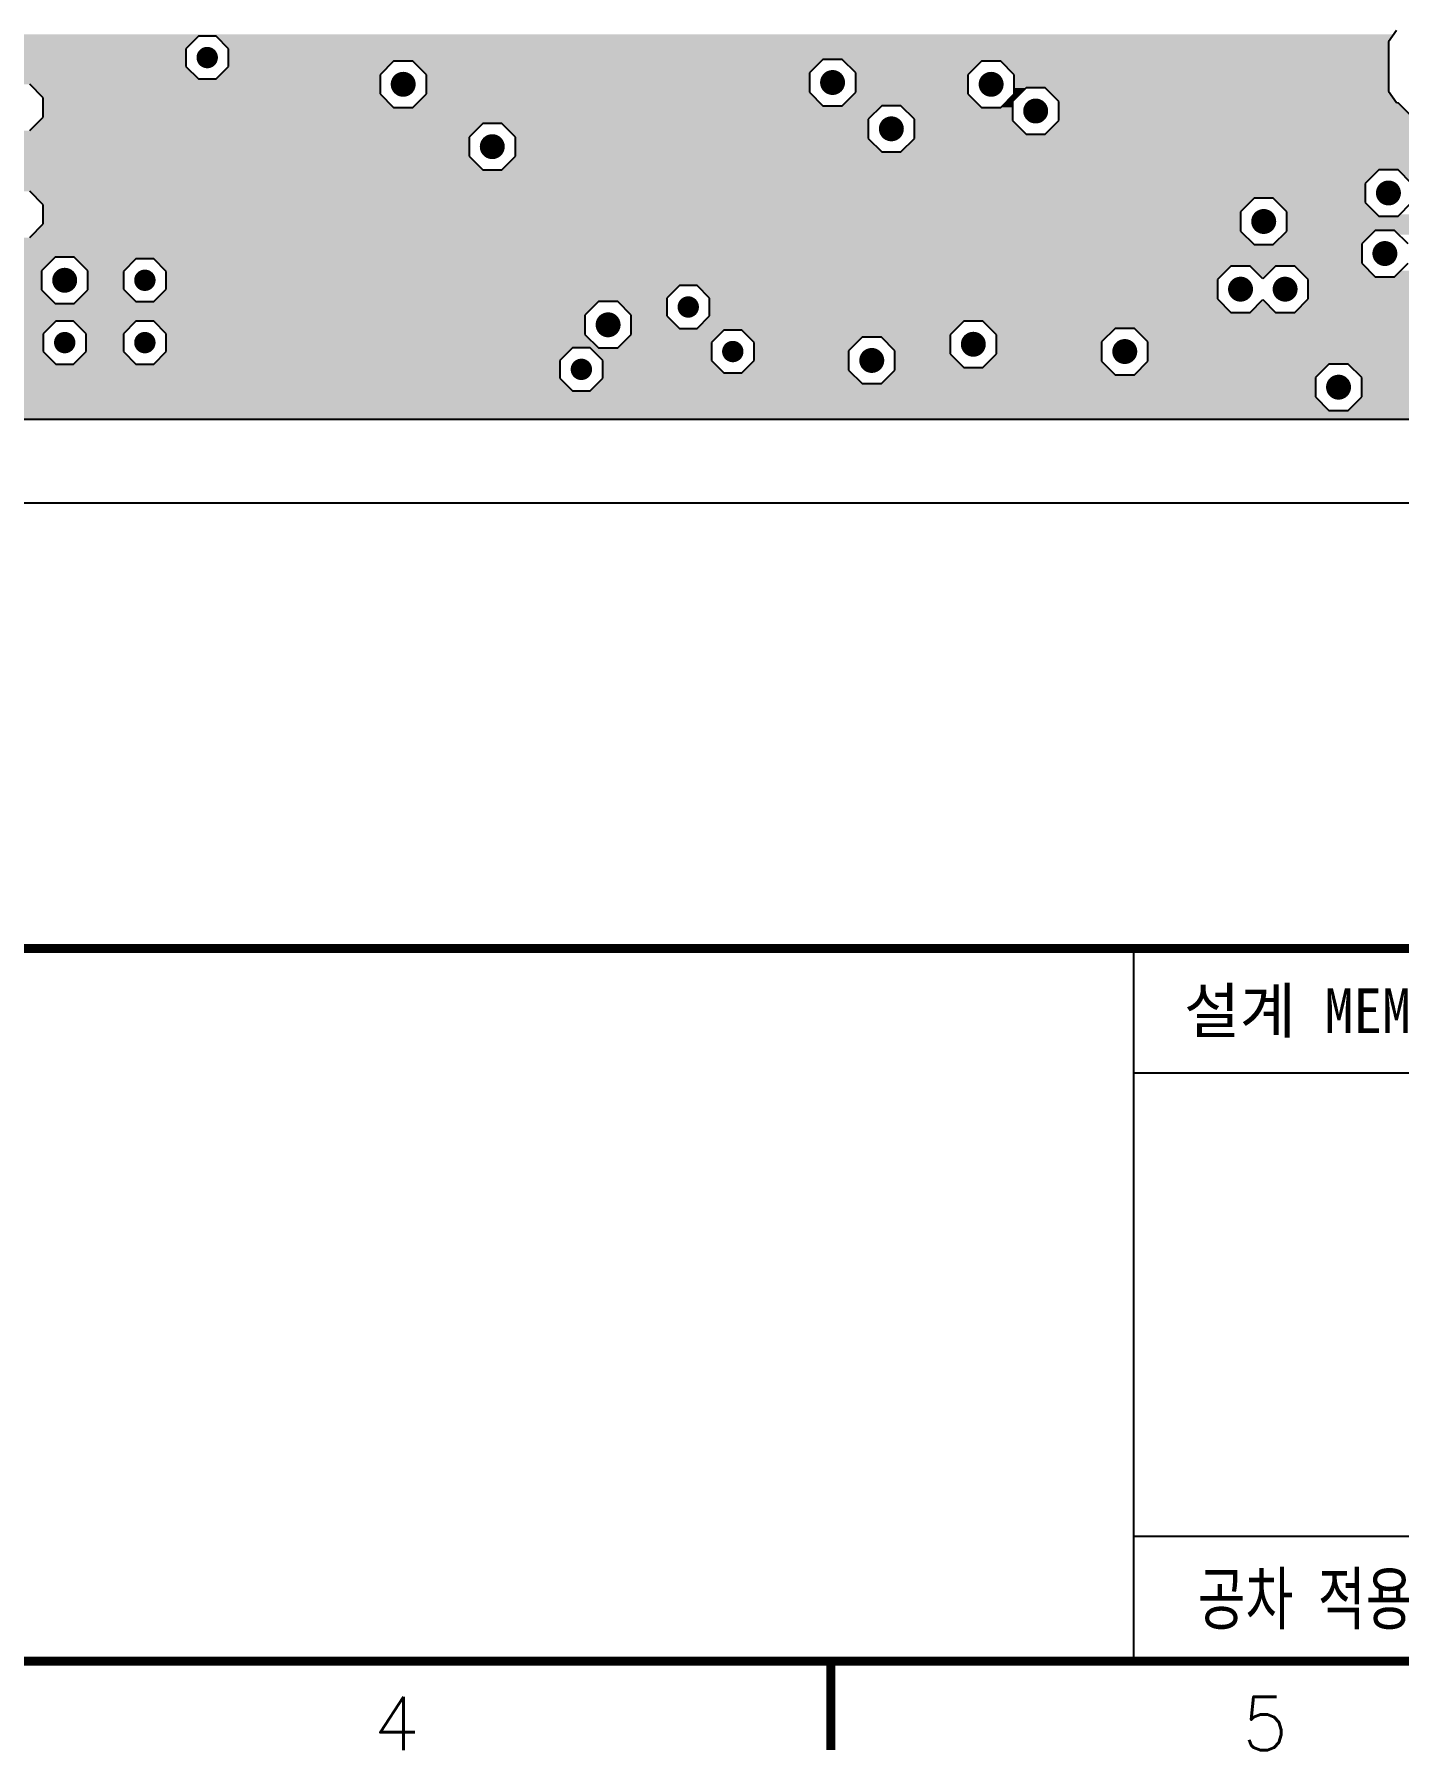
# Model space of a CAD drawing. Extents: x 295 to 953, y 10 to 290.
# Drawn here: x 642.3 to 718.8, y 9.8 to 106.3 of the extents above; entities that cross this region are included whole.
import ezdxf
from ezdxf.enums import TextEntityAlignment as Align

# ---------------------------------------------------------------- set-up
doc = ezdxf.new("R2010")
doc.units = 0
doc.header["$LTSCALE"] = 5
doc.header["$MEASUREMENT"] = 0
doc.layers.get('0').update_dxf_attribs({"linetype": 'CONTINUOUS', "lineweight": 25})
for name, color, linetype in [('18_VCC_GBR', 5, 'CONTINUOUS'), ('SHEET', 3, 'CONTINUOUS'), ('문자', 4, 'CONTINUOUS'), ('테두리', 3, 'CONTINUOUS')]:
    doc.layers.add(name, color=color, linetype=linetype)
doc.styles.get("Standard").update_dxf_attribs({"font": 'simplex.shx'})
doc.styles.add('굴림체', font='')
doc.styles.get('굴림체').set_extended_font_data('GulimChe')

# ---------------------------------------------------------------- blocks, each defined once
blk = doc.blocks.new('C')
at = {"layer": 'SHEET'}
for p, q in [((227, 55), (227, 15)), ((247, 48), (227, 48)), ((311, 22), (227, 22))]:
    blk.add_line(p, q, dxfattribs=at)
at = {"layer": '테두리', "const_width": 0.5}
for points in [[(15, 285), (15, 15), (405, 15), (405, 285), (15, 285)], [(15, 55), (405, 55)], [(210, 10), (210, 15)]]:
    blk.add_lwpolyline(points, dxfattribs=at)
at = {"layer": '문자', "style": '굴림체'}
blk.add_text('설계 MEMO', height=2.5, dxfattribs=at).set_placement((237, 51.5), align=Align.MIDDLE_CENTER)
at = {"layer": '문자', "style": '굴림체', "width": 0.75}
blk.add_text('공차 적용기준 : WMS C 40201', height=2.85, dxfattribs=at).set_placement((249, 18.5), align=Align.MIDDLE_CENTER)
at = {"layer": '문자'}
for s, p in [('4', (185.625, 11.5)), ('5', (234.375, 11.5))]:
    blk.add_text(s, height=3, dxfattribs=at).set_placement(p, align=Align.MIDDLE)

msp = doc.modelspace()

# ---------------------------------------------------------------- linework, layer by layer
for points, const_width in [([(651.678, 105, 1), (652.278, 105, 1)], 0.6), ([(686.728, 103.6, 1), (687.428, 103.6, 1)], 0.7), ([(662.628, 103.5, 1), (663.328, 103.5, 1)], 0.7), ([(695.628, 103.5, 1), (696.328, 103.5, 1)], 0.7), ([(698.128, 102, 1), (698.828, 102, 1)], 0.7), ([(690.028, 101, 1), (690.728, 101, 1)], 0.7), ([(667.628, 100, 1), (668.328, 100, 1)], 0.7), ([(717.928, 97.4, 1), (718.628, 97.4, 1)], 0.7), ([(710.928, 95.8, 1), (711.628, 95.8, 1)], 0.7), ([(717.728, 94, 1), (718.428, 94, 1)], 0.7), ([(643.628, 92.5, 1), (644.328, 92.5, 1)], 0.7), ([(648.178, 92.5, 1), (648.778, 92.5, 1)], 0.6), ([(709.628, 92, 1), (710.328, 92, 1)], 0.7), ([(712.128, 92, 1), (712.828, 92, 1)], 0.7), ([(678.678, 91, 1), (679.278, 91, 1)], 0.6), ([(674.128, 90, 1), (674.828, 90, 1)], 0.7), ([(643.678, 89, 1), (644.278, 89, 1)], 0.6), ([(648.178, 89, 1), (648.778, 89, 1)], 0.6), ([(681.178, 88.5, 1), (681.778, 88.5, 1)], 0.6), ([(694.628, 88.908, 1), (695.328, 88.908, 1)], 0.7), ([(703.128, 88.5, 1), (703.828, 88.5, 1)], 0.7), ([(672.678, 87.5, 1), (673.278, 87.5, 1)], 0.6), ([(688.928, 88, 1), (689.628, 88, 1)], 0.7), ([(715.128, 86.5, 1), (715.828, 86.5, 1)], 0.7)]:
    msp.add_lwpolyline(points, format="xyb", close=True, dxfattribs=dict(const_width=const_width))
at = {"layer": '18_VCC_GBR', "color": 7}
for p, q in [((718.736, 106.52), (718.278, 105.89)), ((651.48, 106.2), (650.778, 105.498)), ((650.778, 105.498), (650.778, 104.502)), ((652.476, 106.2), (651.48, 106.2)), ((653.178, 105.498), (652.476, 106.2)), ((653.178, 104.502), (653.178, 105.498)), ((718.278, 105.89), (718.278, 103.11)), ((650.778, 104.502), (651.48, 103.8)), ((652.476, 103.8), (653.178, 104.502)), ((662.44, 104.8), (661.678, 104.038)), ((663.516, 104.8), (662.44, 104.8)), ((664.278, 104.038), (663.516, 104.8)), ((686.54, 104.9), (685.778, 104.138)), ((687.616, 104.9), (686.54, 104.9)), ((688.378, 104.138), (687.616, 104.9)), ((695.44, 104.8), (694.678, 104.038)), ((696.516, 104.8), (695.44, 104.8)), ((697.278, 104.038), (696.516, 104.8)), ((642.778, 102.738), (642.016, 103.5)), ((651.48, 103.8), (652.476, 103.8)), ((661.678, 104.038), (661.678, 102.962)), ((664.278, 102.962), (664.278, 104.038)), ((685.778, 104.138), (685.778, 103.062)), ((688.378, 103.062), (688.378, 104.138)), ((694.678, 104.038), (694.678, 102.962)), ((697.278, 102.962), (697.278, 104.038)), ((642.778, 101.662), (642.778, 102.738)), ((661.678, 102.962), (662.44, 102.2)), ((663.516, 102.2), (664.278, 102.962)), ((685.778, 103.062), (686.54, 102.3)), ((687.616, 102.3), (688.378, 103.062)), ((694.678, 102.962), (695.44, 102.2)), ((696.516, 102.2), (697.278, 102.962)), ((697.94, 103.3), (697.178, 102.538)), ((697.178, 102.538), (697.178, 101.462)), ((699.016, 103.3), (697.94, 103.3)), ((699.778, 102.538), (699.016, 103.3)), ((699.778, 101.462), (699.778, 102.538)), ((718.278, 103.11), (718.736, 102.48)), ((718.736, 102.48), (718.816, 102.454)), ((718.816, 102.454), (718.834, 102.448)), ((718.834, 102.448), (719.564, 101.718)), ((642.016, 100.9), (642.778, 101.662)), ((662.44, 102.2), (663.516, 102.2)), ((686.54, 102.3), (687.616, 102.3)), ((689.84, 102.3), (689.078, 101.538)), ((689.078, 101.538), (689.078, 100.462)), ((690.916, 102.3), (689.84, 102.3)), ((691.678, 101.538), (690.916, 102.3)), ((691.678, 100.462), (691.678, 101.538)), ((695.44, 102.2), (696.516, 102.2)), ((697.178, 101.462), (697.94, 100.7)), ((699.016, 100.7), (699.778, 101.462)), ((667.44, 101.3), (666.678, 100.538)), ((666.678, 100.538), (666.678, 99.462)), ((668.516, 101.3), (667.44, 101.3)), ((669.278, 100.538), (668.516, 101.3)), ((669.278, 99.462), (669.278, 100.538)), ((689.078, 100.462), (689.84, 99.7)), ((690.916, 99.7), (691.678, 100.462)), ((697.94, 100.7), (699.016, 100.7)), ((666.678, 99.462), (667.44, 98.7)), ((668.516, 98.7), (669.278, 99.462)), ((689.84, 99.7), (690.916, 99.7)), ((667.44, 98.7), (668.516, 98.7)), ((717.74, 98.7), (716.978, 97.938)), ((718.816, 98.7), (717.74, 98.7)), ((719.578, 97.938), (718.816, 98.7)), ((716.978, 97.938), (716.978, 96.862)), ((642.778, 96.738), (642.016, 97.5)), ((642.778, 95.662), (642.778, 96.738)), ((710.74, 97.1), (709.978, 96.338)), ((711.816, 97.1), (710.74, 97.1)), ((712.578, 96.338), (711.816, 97.1)), ((716.978, 96.862), (717.74, 96.1)), ((718.816, 96.1), (719.578, 96.862)), ((642.016, 94.9), (642.778, 95.662)), ((709.978, 96.338), (709.978, 95.262)), ((712.578, 95.262), (712.578, 96.338)), ((717.74, 96.1), (718.816, 96.1)), ((709.978, 95.262), (710.74, 94.5)), ((711.816, 94.5), (712.578, 95.262)), ((717.54, 95.3), (716.778, 94.538)), ((718.616, 95.3), (717.54, 95.3)), ((719.378, 94.538), (718.616, 95.3)), ((643.44, 93.8), (642.678, 93.038)), ((644.516, 93.8), (643.44, 93.8)), ((645.278, 93.038), (644.516, 93.8)), ((647.98, 93.7), (647.278, 92.998)), ((648.976, 93.7), (647.98, 93.7)), ((649.678, 92.998), (648.976, 93.7)), ((710.74, 94.5), (711.816, 94.5)), ((716.778, 94.538), (716.778, 93.462)), ((642.678, 93.038), (642.678, 91.962)), ((645.278, 91.962), (645.278, 93.038)), ((647.278, 92.998), (647.278, 92.002)), ((649.678, 92.002), (649.678, 92.998)), ((709.44, 93.3), (708.678, 92.538)), ((710.516, 93.3), (709.44, 93.3)), ((711.228, 92.588), (710.516, 93.3)), ((711.94, 93.3), (711.228, 92.588)), ((713.016, 93.3), (711.94, 93.3)), ((713.778, 92.538), (713.016, 93.3)), ((716.778, 93.462), (717.54, 92.7)), ((717.54, 92.7), (718.616, 92.7)), ((718.616, 92.7), (719.378, 93.462)), ((642.678, 91.962), (643.44, 91.2)), ((644.516, 91.2), (645.278, 91.962)), ((647.278, 92.002), (647.98, 91.3)), ((648.976, 91.3), (649.678, 92.002)), ((678.48, 92.2), (677.778, 91.498)), ((679.476, 92.2), (678.48, 92.2)), ((680.178, 91.498), (679.476, 92.2)), ((708.678, 92.538), (708.678, 91.462)), ((713.778, 91.462), (713.778, 92.538)), ((643.44, 91.2), (644.516, 91.2)), ((647.98, 91.3), (648.976, 91.3)), ((673.94, 91.3), (673.178, 90.538)), ((675.016, 91.3), (673.94, 91.3)), ((675.778, 90.538), (675.016, 91.3)), ((677.778, 91.498), (677.778, 90.502)), ((680.178, 90.502), (680.178, 91.498)), ((708.678, 91.462), (709.44, 90.7)), ((710.516, 90.7), (711.228, 91.412)), ((711.228, 91.412), (711.94, 90.7)), ((713.016, 90.7), (713.778, 91.462)), ((643.48, 90.2), (642.778, 89.498)), ((644.476, 90.2), (643.48, 90.2)), ((645.178, 89.498), (644.476, 90.2)), ((647.98, 90.2), (647.278, 89.498)), ((648.976, 90.2), (647.98, 90.2)), ((649.678, 89.498), (648.976, 90.2)), ((673.178, 90.538), (673.178, 89.462)), ((675.778, 89.462), (675.778, 90.538)), ((677.778, 90.502), (678.48, 89.8)), ((678.48, 89.8), (679.476, 89.8)), ((679.476, 89.8), (680.178, 90.502)), ((694.44, 90.208), (693.678, 89.446)), ((695.516, 90.208), (694.44, 90.208)), ((696.278, 89.446), (695.516, 90.208)), ((702.94, 89.8), (702.178, 89.038)), ((704.016, 89.8), (702.94, 89.8)), ((704.778, 89.038), (704.016, 89.8)), ((709.44, 90.7), (710.516, 90.7)), ((711.94, 90.7), (713.016, 90.7)), ((642.778, 89.498), (642.778, 88.502)), ((645.178, 88.502), (645.178, 89.498)), ((647.278, 89.498), (647.278, 88.502)), ((649.678, 88.502), (649.678, 89.498)), ((673.178, 89.462), (673.94, 88.7)), ((675.016, 88.7), (675.778, 89.462)), ((680.98, 89.7), (680.278, 88.998)), ((680.278, 88.998), (680.278, 88.002)), ((681.976, 89.7), (680.98, 89.7)), ((682.678, 88.998), (681.976, 89.7)), ((682.678, 88.002), (682.678, 88.998)), ((688.74, 89.3), (687.978, 88.538)), ((689.816, 89.3), (688.74, 89.3)), ((690.578, 88.538), (689.816, 89.3)), ((693.678, 89.446), (693.678, 88.37)), ((696.278, 88.37), (696.278, 89.446)), ((702.178, 89.038), (702.178, 87.962)), ((704.778, 87.962), (704.778, 89.038)), ((642.778, 88.502), (643.48, 87.8)), ((644.476, 87.8), (645.178, 88.502)), ((647.278, 88.502), (647.98, 87.8)), ((648.976, 87.8), (649.678, 88.502)), ((672.48, 88.7), (671.778, 87.998)), ((671.778, 87.998), (671.778, 87.002)), ((673.476, 88.7), (672.48, 88.7)), ((674.178, 87.998), (673.476, 88.7)), ((673.94, 88.7), (675.016, 88.7)), ((674.178, 87.002), (674.178, 87.998)), ((680.278, 88.002), (680.98, 87.3)), ((681.976, 87.3), (682.678, 88.002)), ((687.978, 88.538), (687.978, 87.462)), ((690.578, 87.462), (690.578, 88.538)), ((693.678, 88.37), (694.44, 87.608)), ((695.516, 87.608), (696.278, 88.37)), ((702.178, 87.962), (702.94, 87.2)), ((704.016, 87.2), (704.778, 87.962)), ((643.48, 87.8), (644.476, 87.8)), ((647.98, 87.8), (648.976, 87.8)), ((671.778, 87.002), (672.48, 86.3)), ((673.476, 86.3), (674.178, 87.002)), ((680.98, 87.3), (681.976, 87.3)), ((687.978, 87.462), (688.74, 86.7)), ((689.816, 86.7), (690.578, 87.462)), ((694.44, 87.608), (695.516, 87.608)), ((702.94, 87.2), (704.016, 87.2)), ((714.94, 87.8), (714.178, 87.038)), ((714.178, 87.038), (714.178, 85.962)), ((716.016, 87.8), (714.94, 87.8)), ((716.778, 87.038), (716.016, 87.8)), ((716.778, 85.962), (716.778, 87.038)), ((672.48, 86.3), (673.476, 86.3)), ((688.74, 86.7), (689.816, 86.7)), ((714.178, 85.962), (714.94, 85.2)), ((716.016, 85.2), (716.778, 85.962)), ((714.94, 85.2), (716.016, 85.2)), ((574.56, 84.7), (778.278, 84.7)), ((557.478, 80), (807.478, 80))]:
    msp.add_line(p, q, dxfattribs=at)
for points in [[(638.978, 106.2), (638.978, 106.3), (718.503, 106.2), (718.576, 106.3)], [(638.218, 104.502), (638.978, 105.262), (650.778, 104.502), (650.778, 105.262)], [(638.978, 105.498), (638.978, 106.2), (650.778, 105.498), (651.48, 106.2)], [(638.978, 106.2), (638.978, 106.2), (651.48, 106.2), (652.476, 106.2)], [(638.978, 105.262), (638.978, 105.498), (650.778, 105.262), (650.778, 105.498)], [(652.786, 105.89), (652.476, 106.2), (718.278, 105.89), (718.503, 106.2)], [(653.178, 105.498), (652.786, 105.89), (718.278, 105.498), (718.278, 105.89)], [(653.178, 104.9), (653.178, 105.498), (718.278, 104.9), (718.278, 105.498)], [(556.678, 104), (556.678, 104.5), (651.28, 104), (650.78, 104.5)], [(638.216, 104.5), (638.218, 104.502), (650.78, 104.5), (650.778, 104.502)], [(652.714, 104.038), (653.178, 104.502), (661.678, 104.038), (662.142, 104.502)], [(653.178, 104.8), (653.178, 104.9), (686.44, 104.8), (686.54, 104.9)], [(653.178, 104.9), (653.178, 104.9), (686.54, 104.9), (687.616, 104.9)], [(653.178, 104.502), (653.178, 104.8), (662.142, 104.502), (662.44, 104.8)], [(653.178, 104.8), (653.178, 104.8), (662.44, 104.8), (663.516, 104.8)], [(664.178, 104.138), (663.516, 104.8), (685.778, 104.138), (686.44, 104.8)], [(687.716, 104.8), (687.616, 104.9), (718.278, 104.8), (718.278, 104.9)], [(688.378, 104.138), (687.716, 104.8), (694.778, 104.138), (695.44, 104.8)], [(687.716, 104.8), (687.716, 104.8), (695.44, 104.8), (696.516, 104.8)], [(697.278, 104.038), (696.516, 104.8), (718.278, 104.038), (718.278, 104.8)], [(599.776, 103.8), (599.576, 104), (651.48, 103.8), (651.28, 104)], [(600.076, 103.5), (599.776, 103.8), (661.678, 103.5), (661.678, 103.8)], [(642.554, 102.962), (642.016, 103.5), (661.678, 102.962), (661.678, 103.5)], [(652.476, 103.8), (652.714, 104.038), (661.678, 103.8), (661.678, 104.038)], [(664.278, 104.038), (664.178, 104.138), (685.778, 104.038), (685.778, 104.138)], [(664.278, 103.062), (664.278, 104.038), (685.778, 103.062), (685.778, 104.038)], [(688.378, 104.038), (688.378, 104.138), (694.678, 104.038), (694.778, 104.138)], [(688.378, 103.062), (688.378, 104.038), (694.678, 103.062), (694.678, 104.038)], [(697.278, 103.3), (697.278, 104.038), (718.278, 103.3), (718.278, 104.038)], [(642.778, 102.738), (642.554, 102.962), (661.902, 102.738), (661.678, 102.962)], [(642.778, 102.2), (642.778, 102.738), (662.44, 102.2), (661.902, 102.738)], [(663.616, 102.3), (664.278, 102.962), (686.54, 102.3), (685.878, 102.962)], [(664.278, 102.962), (664.278, 103.062), (685.878, 102.962), (685.778, 103.062)], [(687.616, 102.3), (688.278, 102.962), (695.34, 102.3), (694.678, 102.962)], [(688.278, 102.962), (688.378, 103.062), (694.678, 102.962), (694.678, 103.062)], [(696.516, 102.2), (696.854, 102.538), (697.178, 102.2), (697.178, 102.538)], [(696.854, 102.538), (697.278, 102.962), (697.178, 102.538), (697.602, 102.962)], [(697.278, 102.962), (697.278, 103.3), (697.602, 102.962), (697.94, 103.3)], [(697.278, 103.3), (697.278, 103.3), (697.94, 103.3), (699.016, 103.3)], [(699.206, 103.11), (699.016, 103.3), (718.278, 103.11), (718.278, 103.3)], [(699.778, 102.538), (699.206, 103.11), (718.693, 102.538), (718.278, 103.11)], [(699.778, 102.48), (699.778, 102.538), (718.736, 102.48), (718.693, 102.538)], [(699.778, 102.454), (699.778, 102.48), (718.816, 102.454), (718.736, 102.48)], [(699.778, 102.448), (699.778, 102.454), (718.834, 102.448), (718.816, 102.454)], [(699.778, 101.718), (699.778, 102.448), (719.564, 101.718), (718.834, 102.448)], [(642.416, 101.3), (642.654, 101.538), (689.078, 101.3), (689.078, 101.538)], [(642.654, 101.538), (642.778, 101.662), (689.078, 101.538), (689.202, 101.662)], [(642.778, 101.662), (642.778, 102.2), (689.202, 101.662), (689.74, 102.2)], [(663.516, 102.2), (663.616, 102.3), (689.74, 102.2), (689.84, 102.3)], [(663.616, 102.3), (663.616, 102.3), (689.84, 102.3), (690.916, 102.3)], [(691.016, 102.2), (690.916, 102.3), (695.44, 102.2), (695.34, 102.3)], [(691.678, 101.538), (691.016, 102.2), (697.178, 101.538), (697.178, 102.2)], [(691.016, 102.2), (691.016, 102.2), (695.516, 102.2), (695.44, 102.2)], [(691.678, 101.462), (691.678, 101.538), (697.178, 101.462), (697.178, 101.538)], [(691.678, 100.7), (691.678, 101.462), (697.94, 100.7), (697.178, 101.462)], [(699.554, 101.238), (699.778, 101.462), (720.478, 101.238), (719.791, 101.462)], [(699.778, 101.48), (699.778, 101.718), (719.736, 101.48), (719.564, 101.718)], [(699.778, 101.462), (699.778, 101.48), (719.791, 101.462), (719.736, 101.48)], [(638.378, 100.538), (638.016, 100.9), (666.678, 100.538), (667.04, 100.9)], [(638.378, 99.462), (638.378, 100.538), (666.678, 99.462), (666.678, 100.538)], [(642.016, 100.9), (642.416, 101.3), (667.04, 100.9), (667.44, 101.3)], [(642.416, 101.3), (642.416, 101.3), (667.44, 101.3), (668.516, 101.3)], [(669.278, 100.538), (668.516, 101.3), (689.078, 100.538), (689.078, 101.3)], [(669.278, 100.462), (669.278, 100.538), (689.078, 100.462), (689.078, 100.538)], [(669.278, 99.722), (669.278, 100.462), (689.816, 99.722), (689.078, 100.462)], [(691.154, 99.938), (691.678, 100.462), (754.178, 99.938), (754.702, 100.462)], [(691.678, 100.462), (691.678, 100.7), (754.702, 100.462), (754.94, 100.7)], [(691.678, 100.7), (691.678, 100.7), (754.94, 100.7), (756.016, 100.7)], [(699.016, 100.7), (699.516, 101.2), (771.178, 100.7), (771.178, 101.2)], [(699.516, 101.2), (699.554, 101.238), (737.44, 101.2), (737.402, 101.238)], [(699.516, 101.2), (699.516, 101.2), (737.516, 101.2), (737.44, 101.2)], [(638.016, 99.1), (638.378, 99.462), (667.04, 99.1), (666.678, 99.462)], [(668.678, 98.862), (669.278, 99.462), (754.178, 98.862), (754.178, 99.462)], [(669.278, 99.7), (669.278, 99.722), (689.84, 99.7), (689.816, 99.722)], [(669.278, 99.462), (669.278, 99.7), (754.178, 99.462), (754.178, 99.7)], [(690.916, 99.7), (691.154, 99.938), (754.178, 99.7), (754.178, 99.938)], [(569.822, 97.938), (569.06, 98.7), (716.978, 97.938), (717.74, 98.7)], [(569.06, 98.7), (569.06, 98.7), (717.74, 98.7), (718.816, 98.7)], [(637.616, 98.7), (638.016, 99.1), (667.44, 98.7), (667.04, 99.1)], [(668.516, 98.7), (668.678, 98.862), (754.34, 98.7), (754.178, 98.862)], [(719.416, 98.1), (718.816, 98.7), (754.94, 98.1), (754.34, 98.7)], [(570.26, 97.5), (569.822, 97.938), (716.978, 97.5), (716.978, 97.938)], [(642.416, 97.1), (642.016, 97.5), (716.978, 97.1), (716.978, 97.5)], [(642.778, 96.738), (642.416, 97.1), (710.378, 96.738), (710.74, 97.1)], [(642.416, 97.1), (642.416, 97.1), (710.74, 97.1), (711.816, 97.1)], [(642.778, 96.338), (642.778, 96.738), (709.978, 96.338), (710.378, 96.738)], [(712.054, 96.862), (711.816, 97.1), (716.978, 96.862), (716.978, 97.1)], [(712.578, 96.338), (712.054, 96.862), (717.502, 96.338), (716.978, 96.862)], [(642.378, 95.262), (642.778, 95.662), (709.978, 95.262), (709.978, 95.662)], [(642.778, 95.662), (642.778, 96.338), (709.978, 95.662), (709.978, 96.338)], [(712.578, 96.1), (712.578, 96.338), (717.74, 96.1), (717.502, 96.338)], [(712.578, 95.762), (712.578, 96.1), (773.902, 95.762), (774.24, 96.1)], [(712.578, 96.1), (712.578, 96.1), (718.616, 96.1), (717.74, 96.1)], [(712.578, 95.52), (712.578, 95.762), (757.236, 95.52), (757.978, 95.762)], [(718.816, 96.1), (718.916, 96.2), (774.24, 96.1), (774.34, 96.2)], [(638.616, 94.5), (638.216, 94.9), (710.74, 94.5), (710.34, 94.9)], [(642.016, 94.9), (642.378, 95.262), (710.34, 94.9), (709.978, 95.262)], [(711.854, 94.538), (712.578, 95.262), (716.778, 94.538), (717.502, 95.262)], [(712.578, 95.3), (712.578, 95.52), (757.077, 95.3), (757.236, 95.52)], [(712.578, 95.262), (712.578, 95.3), (717.502, 95.262), (717.54, 95.3)], [(712.578, 95.3), (712.578, 95.3), (717.54, 95.3), (718.616, 95.3)], [(718.634, 95.282), (718.616, 95.3), (757.064, 95.282), (757.077, 95.3)], [(718.864, 95.052), (718.634, 95.282), (756.834, 95.052), (757.064, 95.282)], [(638.778, 94.338), (638.616, 94.5), (716.778, 94.338), (716.778, 94.5)], [(638.778, 93.8), (638.778, 94.338), (716.778, 93.8), (716.778, 94.338)], [(638.778, 93.262), (638.778, 93.8), (642.902, 93.262), (643.44, 93.8)], [(638.778, 93.8), (638.778, 93.8), (643.44, 93.8), (644.516, 93.8)], [(644.616, 93.7), (644.516, 93.8), (716.778, 93.7), (716.778, 93.8)], [(645.278, 93.038), (644.616, 93.7), (647.318, 93.038), (647.98, 93.7)], [(644.616, 93.7), (644.616, 93.7), (647.98, 93.7), (648.976, 93.7)], [(649.214, 93.462), (648.976, 93.7), (716.778, 93.462), (716.778, 93.7)], [(711.816, 94.5), (711.854, 94.538), (716.778, 94.5), (716.778, 94.538)], [(638.016, 92.5), (638.554, 93.038), (642.678, 92.5), (642.678, 93.038)], [(638.554, 93.038), (638.778, 93.262), (642.678, 93.038), (642.902, 93.262)], [(645.278, 92.998), (645.278, 93.038), (647.278, 92.998), (647.318, 93.038)], [(645.278, 92.002), (645.278, 92.998), (647.278, 92.002), (647.278, 92.998)], [(649.376, 93.3), (649.214, 93.462), (716.94, 93.3), (716.778, 93.462)], [(649.678, 92.998), (649.376, 93.3), (709.138, 92.998), (709.44, 93.3)], [(649.376, 93.3), (649.376, 93.3), (709.44, 93.3), (710.516, 93.3)], [(649.678, 92.538), (649.678, 92.998), (708.678, 92.538), (709.138, 92.998)], [(711.228, 92.588), (710.516, 93.3), (711.228, 92.588), (711.94, 93.3)], [(710.516, 93.3), (710.516, 93.3), (711.94, 93.3), (713.016, 93.3)], [(713.616, 92.7), (713.016, 93.3), (717.54, 92.7), (716.94, 93.3)], [(713.778, 92.538), (713.616, 92.7), (730.678, 92.538), (730.678, 92.7)], [(718.616, 92.7), (718.954, 93.038), (730.678, 92.7), (730.678, 93.038)], [(610.216, 91.5), (610.678, 91.962), (643.14, 91.5), (642.678, 91.962)], [(610.678, 91.962), (610.978, 92.262), (642.678, 91.962), (642.678, 92.262)], [(610.978, 92.262), (610.978, 92.5), (642.678, 92.262), (642.678, 92.5)], [(644.616, 91.3), (645.278, 91.962), (647.98, 91.3), (647.318, 91.962)], [(645.278, 91.962), (645.278, 92.002), (647.318, 91.962), (647.278, 92.002)], [(649.174, 91.498), (649.678, 92.002), (677.778, 91.498), (678.282, 92.002)], [(649.678, 92.2), (649.678, 92.538), (708.678, 92.2), (708.678, 92.538)], [(649.678, 92.002), (649.678, 92.2), (678.282, 92.002), (678.48, 92.2)], [(649.678, 92.2), (649.678, 92.2), (678.48, 92.2), (679.476, 92.2)], [(680.178, 91.498), (679.476, 92.2), (708.678, 91.498), (708.678, 92.2)], [(713.778, 91.962), (713.778, 92.538), (730.678, 91.962), (730.678, 92.538)], [(713.778, 91.462), (713.778, 91.962), (731.178, 91.462), (730.678, 91.962)], [(600.854, 90.538), (601.516, 91.2), (673.178, 90.538), (673.84, 91.2)], [(601.516, 91.2), (601.578, 91.262), (643.44, 91.2), (643.378, 91.262)], [(601.516, 91.2), (601.516, 91.2), (644.476, 91.2), (643.44, 91.2)], [(601.578, 91.262), (601.578, 91.5), (643.378, 91.262), (643.14, 91.5)], [(644.516, 91.2), (644.616, 91.3), (673.84, 91.2), (673.94, 91.3)], [(644.616, 91.3), (644.616, 91.3), (648.976, 91.3), (647.98, 91.3)], [(648.976, 91.3), (649.174, 91.498), (677.778, 91.3), (677.778, 91.498)], [(648.976, 91.3), (648.976, 91.3), (673.94, 91.3), (675.016, 91.3)], [(675.778, 90.538), (675.016, 91.3), (677.778, 90.538), (677.778, 91.3)], [(680.178, 91.462), (680.178, 91.498), (708.678, 91.462), (708.678, 91.498)], [(680.178, 90.7), (680.178, 91.462), (709.44, 90.7), (708.678, 91.462)], [(710.516, 90.7), (711.228, 91.412), (711.94, 90.7), (711.228, 91.412)], [(713.016, 90.7), (713.516, 91.2), (756.278, 90.7), (756.278, 91.2)], [(713.516, 91.2), (713.778, 91.462), (731.44, 91.2), (731.178, 91.462)], [(572.678, 90.2), (572.678, 90.5), (673.178, 90.2), (673.178, 90.5)], [(572.678, 89.498), (572.678, 90.2), (642.778, 89.498), (643.48, 90.2)], [(572.678, 90.2), (572.678, 90.2), (643.48, 90.2), (644.476, 90.2)], [(600.816, 90.5), (600.854, 90.538), (673.178, 90.5), (673.178, 90.538)], [(645.178, 89.498), (644.476, 90.2), (647.278, 89.498), (647.98, 90.2)], [(644.476, 90.2), (644.476, 90.2), (647.98, 90.2), (648.976, 90.2)], [(649.678, 89.498), (648.976, 90.2), (673.178, 89.498), (673.178, 90.2)], [(675.778, 90.502), (675.778, 90.538), (677.778, 90.502), (677.778, 90.538)], [(675.778, 89.8), (675.778, 90.502), (678.48, 89.8), (677.778, 90.502)], [(675.778, 89.7), (675.778, 89.8), (693.932, 89.7), (694.032, 89.8)], [(679.476, 89.8), (679.884, 90.208), (694.032, 89.8), (694.44, 90.208)], [(679.884, 90.208), (679.976, 90.3), (752.848, 90.208), (752.94, 90.3)], [(679.884, 90.208), (679.884, 90.208), (694.44, 90.208), (695.516, 90.208)], [(679.976, 90.3), (680.178, 90.502), (756.503, 90.3), (756.356, 90.502)], [(679.976, 90.3), (679.976, 90.3), (752.94, 90.3), (754.016, 90.3)], [(680.178, 90.61), (680.178, 90.7), (756.278, 90.61), (756.278, 90.7)], [(680.178, 90.502), (680.178, 90.61), (756.356, 90.502), (756.278, 90.61)], [(695.524, 90.2), (695.516, 90.208), (752.84, 90.2), (752.848, 90.208)], [(695.924, 89.8), (695.524, 90.2), (739.08, 89.8), (739.48, 90.2)], [(695.524, 90.2), (695.524, 90.2), (739.48, 90.2), (740.476, 90.2)], [(696.278, 89.446), (695.924, 89.8), (702.586, 89.446), (702.94, 89.8)], [(695.924, 89.8), (695.924, 89.8), (702.94, 89.8), (704.016, 89.8)], [(704.318, 89.498), (704.016, 89.8), (738.778, 89.498), (739.08, 89.8)], [(572.678, 88.502), (572.678, 89.498), (642.778, 88.502), (642.778, 89.498)], [(645.178, 88.502), (645.178, 89.498), (647.278, 88.502), (647.278, 89.498)], [(649.678, 89.462), (649.678, 89.498), (673.178, 89.462), (673.178, 89.498)], [(649.678, 89.164), (649.678, 89.462), (673.476, 89.164), (673.178, 89.462)], [(649.678, 88.7), (649.678, 89.164), (673.94, 88.7), (673.476, 89.164)], [(675.016, 88.7), (675.314, 88.998), (680.278, 88.7), (680.278, 88.998)], [(675.314, 88.998), (675.778, 89.462), (680.278, 88.998), (680.742, 89.462)], [(675.778, 89.462), (675.778, 89.7), (680.742, 89.462), (680.98, 89.7)], [(675.778, 89.7), (675.778, 89.7), (680.98, 89.7), (681.976, 89.7)], [(682.23, 89.446), (681.976, 89.7), (693.678, 89.446), (693.932, 89.7)], [(682.376, 89.3), (682.23, 89.446), (693.678, 89.3), (693.678, 89.446)], [(682.678, 88.998), (682.376, 89.3), (688.438, 88.998), (688.74, 89.3)], [(682.376, 89.3), (682.376, 89.3), (688.74, 89.3), (689.816, 89.3)], [(682.678, 88.538), (682.678, 88.998), (687.978, 88.538), (688.438, 88.998)], [(690.578, 88.538), (689.816, 89.3), (693.678, 88.538), (693.678, 89.3)], [(696.278, 89.038), (696.278, 89.446), (702.178, 89.038), (702.586, 89.446)], [(696.278, 88.37), (696.278, 89.038), (702.178, 88.37), (702.178, 89.038)], [(704.616, 89.2), (704.318, 89.498), (738.778, 89.2), (738.778, 89.498)], [(704.778, 89.038), (704.616, 89.2), (727.818, 89.038), (727.98, 89.2)], [(704.616, 89.2), (704.616, 89.2), (727.98, 89.2), (728.976, 89.2)], [(704.778, 88.498), (704.778, 89.038), (727.278, 88.498), (727.818, 89.038)], [(572.678, 87.8), (572.678, 88.502), (643.48, 87.8), (642.778, 88.502)], [(644.476, 87.8), (645.178, 88.502), (647.98, 87.8), (647.278, 88.502)], [(648.976, 87.8), (649.174, 87.998), (671.778, 87.8), (671.778, 87.998)], [(649.174, 87.998), (649.678, 88.502), (671.778, 87.998), (672.282, 88.502)], [(649.678, 88.502), (649.678, 88.7), (672.282, 88.502), (672.48, 88.7)], [(649.678, 88.7), (649.678, 88.7), (672.48, 88.7), (673.476, 88.7)], [(674.174, 88.002), (673.476, 88.7), (680.278, 88.002), (680.278, 88.7)], [(674.178, 87.998), (674.174, 88.002), (680.282, 87.998), (680.278, 88.002)], [(674.178, 87.3), (674.178, 87.998), (680.98, 87.3), (680.282, 87.998)], [(682.138, 87.462), (682.678, 88.002), (687.978, 87.462), (687.978, 88.002)], [(682.678, 88.002), (682.678, 88.538), (687.978, 88.002), (687.978, 88.538)], [(690.578, 88.37), (690.578, 88.538), (693.678, 88.37), (693.678, 88.538)], [(690.578, 87.608), (690.578, 88.37), (694.44, 87.608), (693.678, 88.37)], [(695.516, 87.608), (695.87, 87.962), (702.532, 87.608), (702.178, 87.962)], [(695.87, 87.962), (696.278, 88.37), (702.178, 87.962), (702.178, 88.37)], [(704.616, 87.8), (704.778, 87.962), (727.278, 87.8), (727.278, 87.962)], [(704.778, 87.962), (704.778, 88.498), (727.278, 87.962), (727.278, 88.498)], [(572.678, 87.002), (572.678, 87.8), (671.778, 87.002), (671.778, 87.8)], [(572.678, 86.582), (572.678, 87.002), (672.198, 86.582), (671.778, 87.002)], [(673.876, 86.7), (674.178, 87.002), (688.74, 86.7), (688.438, 87.002)], [(674.178, 87.002), (674.178, 87.3), (688.438, 87.002), (688.14, 87.3)], [(681.976, 87.3), (682.138, 87.462), (688.14, 87.3), (687.978, 87.462)], [(689.816, 86.7), (690.154, 87.038), (714.178, 86.7), (714.178, 87.038)], [(690.154, 87.038), (690.316, 87.2), (714.178, 87.038), (714.34, 87.2)], [(690.316, 87.2), (690.578, 87.462), (702.94, 87.2), (702.678, 87.462)], [(690.578, 87.462), (690.578, 87.608), (702.678, 87.462), (702.532, 87.608)], [(704.016, 87.2), (704.616, 87.8), (714.34, 87.2), (714.94, 87.8)], [(704.616, 87.8), (704.616, 87.8), (714.94, 87.8), (716.016, 87.8)], [(716.314, 87.502), (716.016, 87.8), (727.278, 87.502), (727.278, 87.8)], [(716.778, 87.038), (716.314, 87.502), (727.742, 87.038), (727.278, 87.502)], [(716.778, 86.8), (716.778, 87.038), (727.98, 86.8), (727.742, 87.038)], [(572.96, 86.3), (572.678, 86.582), (672.48, 86.3), (672.198, 86.582)], [(573.298, 85.962), (572.96, 86.3), (714.178, 85.962), (714.178, 86.3)], [(574.06, 85.2), (573.298, 85.962), (714.94, 85.2), (714.178, 85.962)], [(673.476, 86.3), (673.876, 86.7), (714.178, 86.3), (714.178, 86.7)], [(716.716, 85.9), (716.778, 85.962), (776.54, 85.9), (776.478, 85.962)], [(716.778, 86.662), (716.778, 86.8), (775.778, 86.662), (775.778, 86.8)], [(716.778, 85.962), (716.778, 86.662), (776.478, 85.962), (775.778, 86.662)], [(574.56, 84.7), (574.06, 85.2), (778.278, 84.7), (778.278, 85.2)], [(716.016, 85.2), (716.716, 85.9), (778.278, 85.2), (778.278, 85.9)]]:
    msp.add_solid(points, dxfattribs=at)

# ---------------------------------------------------------------- block references
msp.add_blockref('C', (476.978, 0))

doc.saveas('drawing.dxf')
